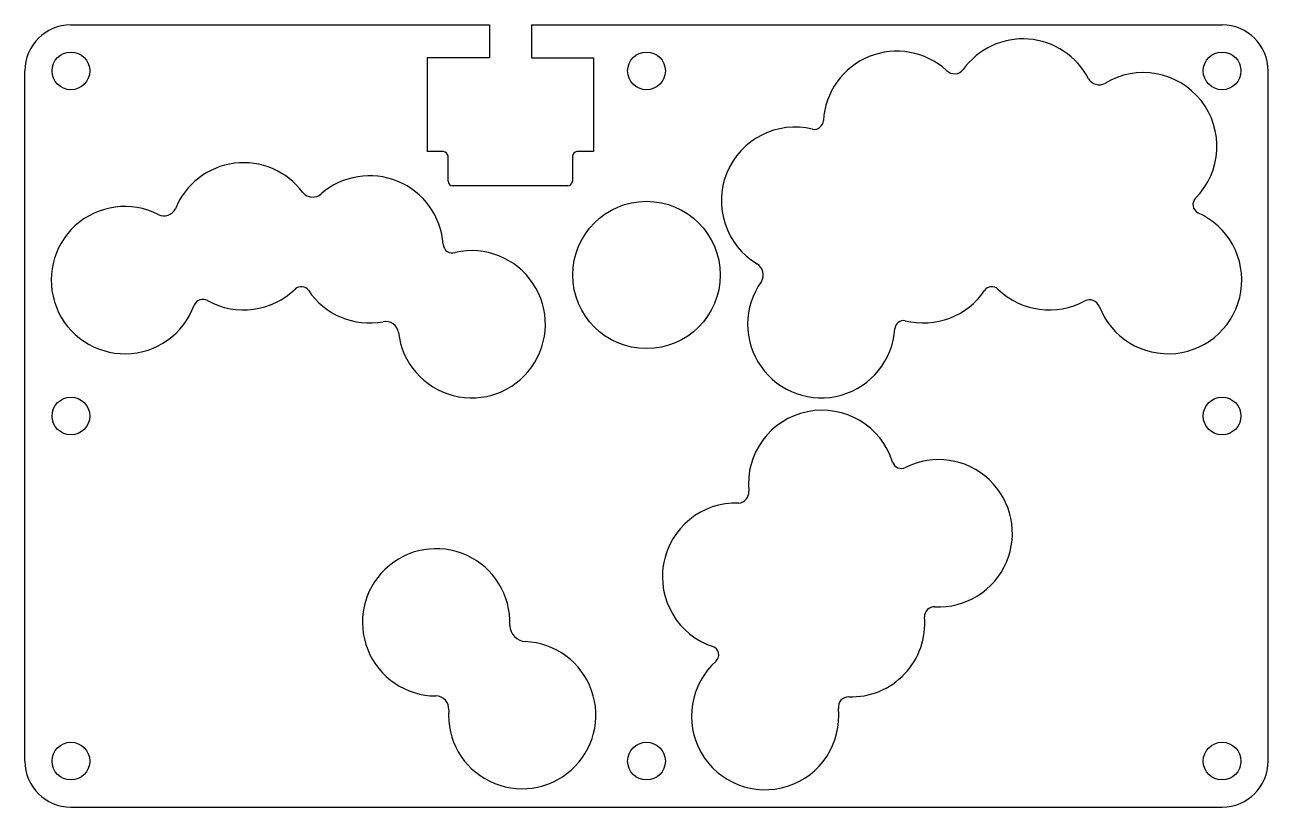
# Model space of a CAD drawing. Header units: millimetres. Extents: x 0 to 270, y 0 to 170.
import ezdxf

# ---------------------------------------------------------------- set-up
doc = ezdxf.new("R2010")
doc.units = ezdxf.units.MM
doc.layers.get('0').update_dxf_attribs({"lineweight": 25, "true_color": 0xffffff})

msp = doc.modelspace()

# ---------------------------------------------------------------- linework, layer by layer
for p, q in [((10, 170), (100.9, 170)), ((100.9, 170), (100.9, 162.8)), ((110, 170), (260, 170)), ((110, 170), (110, 162.8)), ((100.9, 162.8), (87.4, 162.8)), ((87.4, 162.8), (87.4, 142.45)), ((110, 162.8), (123.5, 162.8)), ((123.5, 162.8), (123.5, 142.45)), ((0, 10), (0, 160)), ((270, 10), (270, 160)), ((90.9, 142.45), (87.4, 142.45)), ((91.9, 136), (91.9, 141.45)), ((118.9, 141.45), (118.9, 136)), ((123.5, 142.45), (119.9, 142.45)), ((117.9, 135), (92.9, 135)), ((10, 0), (260, 0))]:
    msp.add_line(p, q)
for centre, radius in [((10, 160), 4.1), ((135, 160), 4.1), ((260, 160), 4.1), ((135, 115.65), 16), ((10, 85), 4.1), ((260, 85), 4.1), ((10, 10), 4.1), ((135, 10), 4.1), ((260, 10), 4.1)]:
    msp.add_circle(centre, radius)
for centre, radius, start, end in [((10, 160), 10, 90, 180), ((260, 160), 10, 0, 90), ((216.76, 150.95), 16, 27.2815, 144.1432), ((189.38, 148.27), 16, 47.6611, 176.6666), ((201.88, 161.79), 2.42, 224.4583, 322.4683), ((242.88, 143.62), 16, 315.1816, 121.3675), ((233.3, 159.69), 2.71, 211.286, 297.5519), ((171.37, 149.32), 2.04, 261.808, 356.5712), ((167.26, 131.77), 16, 76.2071, 239.0341), ((90.87, 141.42), 1.03, 1.54, 88.46), ((119.93, 141.42), 1.03, 91.54, 178.46), ((47.52, 124.04), 16, 36.455, 158.0478), ((74.87, 121.21), 16, 3.9316, 131.0372), ((92.93, 136.03), 1.03, 181.54, 268.46), ((117.87, 136.03), 1.03, 271.54, 358.46), ((62.51, 135.37), 2.8, 220.6328, 311.7299), ((255.7, 130.95), 2.03, 136.311, 241.8278), ((21.72, 114.53), 16, 62.9979, 340.0536), ((30.22, 131.23), 2.74, 243.2035, 333.8808), ((248.28, 114.52), 16, 200.7824, 66.2355), ((92.86, 122.46), 2.03, 184.2332, 288.1133), ((97.04, 104.93), 16, 186.3949, 102.8232), ((157.53, 115.67), 2.81, 329.3647, 57.8287), ((172.97, 104.94), 16, 144.4712, 356.3801), ((47.52, 124.04), 16, 240.6092, 314.5441), ((60.01, 111.15), 1.95, 36.5886, 130.4256), ((74.88, 121.21), 16, 213.791, 280.5393), ((195.13, 121.22), 16, 255.7973, 326.0834), ((209.99, 111.18), 1.93, 46.079, 145.1472), ((222.48, 124.03), 15.99, 225.7701, 298.9041), ((38.68, 108.27), 2.08, 61.5264, 157.4207), ((231.23, 108.03), 2.24, 21.2517, 117.0623), ((78.35, 102.72), 2.82, 8.8298, 101.2634), ((190.81, 103.86), 1.88, 77.9723, 177.8821), ((173.14, 70.25), 16, 17.1821, 185.7787), ((190.38, 75.69), 2.07, 199.9592, 295.8306), ((198.46, 59.52), 16, 266.9435, 116.6526), ((154.82, 68.47), 2.41, 274.3225, 4.0524), ((154.45, 50.08), 16, 88.0352, 251.6042), ((89.31, 40.17), 16, 357.5374, 269.8593), ((197.51, 41.42), 2.13, 87.6328, 182.8125), ((179.45, 39.97), 16, 268.1032, 4.8426), ((108.93, 39.61), 3.63, 181.9178, 266.1484), ((108, 20), 16, 175.9183, 87.5593), ((148.83, 33.11), 1.88, 314.2041, 72.1796), ((160.76, 19.79), 16, 131.5769, 5.8889), ((89.25, 21.37), 2.8, 355.289, 89.4508), ((178.9, 21.73), 2.24, 89.4789, 187.6406), ((10, 10), 10, 180, 270), ((260, 10), 10, 270, 0)]:
    msp.add_arc(centre, radius, start, end)

doc.saveas('drawing.dxf')
